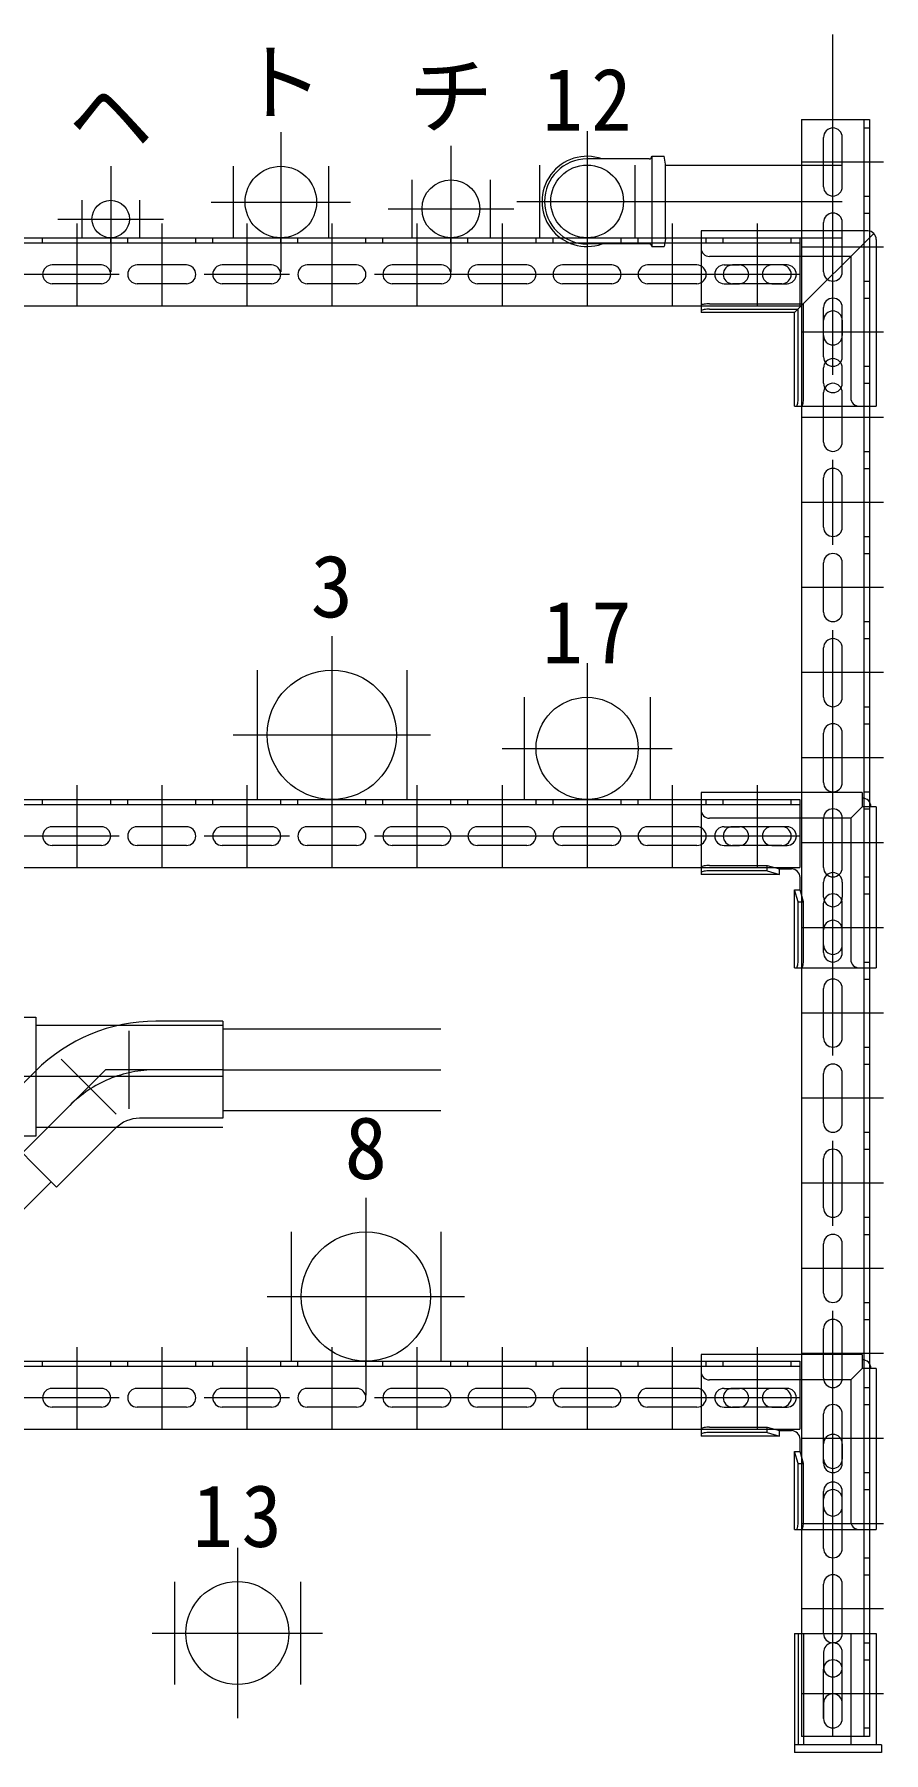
# Model space of a CAD drawing. Units: millimetres at full size, sheet at 1:50. Extents: x -29943 to 12787, y -4404 to 10657.
# Drawn here: x -3637 to -3138, y 650 to 1660 of the extents above; entities that cross this region are included whole.
import ezdxf
from ezdxf.enums import TextEntityAlignment as Align

# ---------------------------------------------------------------- set-up
doc = ezdxf.new("R2010")
doc.units = ezdxf.units.MM
doc.header["$LTSCALE"] = 50
doc.linetypes.add('CHAIN1', pattern=[8, 5, -1, 1, -1])
for name, color, linetype, lineweight in [('0-0_マルチ横', 3, 'Continuous', 9), ('0-1_接続金具', 7, 'Continuous', 18), ('0-3_マルチ縦', 3, 'Continuous', 9), ('0-F_文字', 7, 'Continuous', 9), ('1-2_3\u3000洗浄水移送配管', 7, 'Continuous', 9), ('1-4_5\u3000冷却水移送配管', 7, 'Continuous', 9), ('1-5_6\u3000冷却水返送配管', 7, 'Continuous', 9), ('1-7_8\u3000脱水ろ液移送配管', 7, 'Continuous', 9), ('1-9_10\u3000スチームドレン配管', 7, 'Continuous', 9), ('1-B_12\u3000ボイラースチーム配管', 3, 'Continuous', 9), ('1-C_13\u3000ボイラーブロー配管', 4, 'Continuous', 9), ('1-E_15\u3000ドレンピット移送配管1', 7, 'Continuous', 9), ('2-5_22\u3000スクリーン設備用', 4, 'Continuous', 9), ('2-6_23\u3000汚泥燃料設備用', 4, 'Continuous', 9), ('2-7_24\u3000排風機用', 4, 'Continuous', 9)]:
    doc.layers.add(name, color=color, linetype=linetype, lineweight=lineweight)
doc.styles.add('ＭＳ ゴシック', font='')
doc.styles.get('ＭＳ ゴシック').set_extended_font_data('MS Gothic')

msp = doc.modelspace()

# ---------------------------------------------------------------- linework, layer by layer
at = {"layer": '0-0_マルチ横', "color": 4, "linetype": 'CHAIN1'}
for p, q in [((-3612.07, 1548.76), (-3612.07, 1500.46)), ((-3562.07, 1548.76), (-3562.07, 1500.46)), ((-3512.07, 1548.76), (-3512.07, 1500.46)), ((-3462.07, 1548.76), (-3462.07, 1500.46)), ((-3412.07, 1548.76), (-3412.07, 1500.46)), ((-3362.07, 1548.76), (-3362.07, 1500.46)), ((-3312.07, 1548.76), (-3312.07, 1500.46)), ((-3262.07, 1548.76), (-3262.07, 1500.46)), ((-3212.07, 1548.76), (-3212.07, 1500.46)), ((-3187.07, 1518.96), (-3987.07, 1518.96)), ((-3612.07, 1218.76), (-3612.07, 1170.46)), ((-3562.07, 1218.76), (-3562.07, 1170.46)), ((-3512.07, 1218.76), (-3512.07, 1170.46)), ((-3462.07, 1218.76), (-3462.07, 1170.46)), ((-3412.07, 1218.76), (-3412.07, 1170.46)), ((-3362.07, 1218.76), (-3362.07, 1170.46)), ((-3312.07, 1218.76), (-3312.07, 1170.46)), ((-3262.07, 1218.76), (-3262.07, 1170.46)), ((-3212.07, 1218.76), (-3212.07, 1170.46)), ((-3187.07, 1188.96), (-3987.07, 1188.96)), ((-3612.07, 888.76), (-3612.07, 840.46)), ((-3562.07, 888.76), (-3562.07, 840.46)), ((-3512.07, 888.76), (-3512.07, 840.46)), ((-3462.07, 888.76), (-3462.07, 840.46)), ((-3412.07, 888.76), (-3412.07, 840.46)), ((-3362.07, 888.76), (-3362.07, 840.46)), ((-3312.07, 888.76), (-3312.07, 840.46)), ((-3262.07, 888.76), (-3262.07, 840.46)), ((-3212.07, 888.76), (-3212.07, 840.46)), ((-3187.07, 858.96), (-3987.07, 858.96))]:
    msp.add_line(p, q, dxfattribs=at)
at = {"layer": '0-0_マルチ横'}
for p, q in [((-3987.07, 1540.46), (-3187.07, 1540.46)), ((-3187.07, 1537.26), (-3987.07, 1537.26)), ((-3632.07, 1537.26), (-3632.07, 1540.46)), ((-3592.07, 1537.26), (-3592.07, 1540.46)), ((-3582.07, 1537.26), (-3582.07, 1540.46)), ((-3542.07, 1537.26), (-3542.07, 1540.46)), ((-3532.07, 1537.26), (-3532.07, 1540.46)), ((-3492.07, 1537.26), (-3492.07, 1540.46)), ((-3482.07, 1537.26), (-3482.07, 1540.46)), ((-3442.07, 1537.26), (-3442.07, 1540.46)), ((-3432.07, 1537.26), (-3432.07, 1540.46)), ((-3392.07, 1537.26), (-3392.07, 1540.46)), ((-3382.07, 1537.26), (-3382.07, 1540.46)), ((-3342.07, 1537.26), (-3342.07, 1540.46)), ((-3332.07, 1537.26), (-3332.07, 1540.46)), ((-3292.07, 1537.26), (-3292.07, 1540.46)), ((-3282.07, 1537.26), (-3282.07, 1540.46)), ((-3242.07, 1537.26), (-3242.07, 1540.46)), ((-3232.07, 1537.26), (-3232.07, 1540.46)), ((-3192.07, 1537.26), (-3192.07, 1540.46)), ((-3187.07, 1540.46), (-3187.07, 1500.46)), ((-3597.57, 1524.46), (-3626.57, 1524.46)), ((-3547.57, 1524.46), (-3576.57, 1524.46)), ((-3497.57, 1524.46), (-3526.57, 1524.46)), ((-3447.57, 1524.46), (-3476.57, 1524.46)), ((-3397.57, 1524.46), (-3426.57, 1524.46)), ((-3347.57, 1524.46), (-3376.57, 1524.46)), ((-3297.57, 1524.46), (-3326.57, 1524.46)), ((-3247.57, 1524.46), (-3276.57, 1524.46)), ((-3197.57, 1524.46), (-3226.57, 1524.46)), ((-3597.57, 1513.46), (-3626.57, 1513.46)), ((-3547.57, 1513.46), (-3576.57, 1513.46)), ((-3497.57, 1513.46), (-3526.57, 1513.46)), ((-3447.57, 1513.46), (-3476.57, 1513.46)), ((-3397.57, 1513.46), (-3426.57, 1513.46)), ((-3347.57, 1513.46), (-3376.57, 1513.46)), ((-3297.57, 1513.46), (-3326.57, 1513.46)), ((-3247.57, 1513.46), (-3276.57, 1513.46)), ((-3197.57, 1513.46), (-3226.57, 1513.46)), ((-3987.07, 1500.46), (-3187.07, 1500.46)), ((-3987.07, 1210.46), (-3187.07, 1210.46)), ((-3187.07, 1207.26), (-3987.07, 1207.26)), ((-3632.07, 1207.26), (-3632.07, 1210.46)), ((-3592.07, 1207.26), (-3592.07, 1210.46)), ((-3582.07, 1207.26), (-3582.07, 1210.46)), ((-3542.07, 1207.26), (-3542.07, 1210.46)), ((-3532.07, 1207.26), (-3532.07, 1210.46)), ((-3492.07, 1207.26), (-3492.07, 1210.46)), ((-3482.07, 1207.26), (-3482.07, 1210.46)), ((-3442.07, 1207.26), (-3442.07, 1210.46)), ((-3432.07, 1207.26), (-3432.07, 1210.46)), ((-3392.07, 1207.26), (-3392.07, 1210.46)), ((-3382.07, 1207.26), (-3382.07, 1210.46)), ((-3342.07, 1207.26), (-3342.07, 1210.46)), ((-3332.07, 1207.26), (-3332.07, 1210.46)), ((-3292.07, 1207.26), (-3292.07, 1210.46)), ((-3282.07, 1207.26), (-3282.07, 1210.46)), ((-3242.07, 1207.26), (-3242.07, 1210.46)), ((-3232.07, 1207.26), (-3232.07, 1210.46)), ((-3192.07, 1207.26), (-3192.07, 1210.46)), ((-3187.07, 1210.46), (-3187.07, 1170.46)), ((-3597.57, 1194.46), (-3626.57, 1194.46)), ((-3547.57, 1194.46), (-3576.57, 1194.46)), ((-3497.57, 1194.46), (-3526.57, 1194.46)), ((-3447.57, 1194.46), (-3476.57, 1194.46)), ((-3397.57, 1194.46), (-3426.57, 1194.46)), ((-3347.57, 1194.46), (-3376.57, 1194.46)), ((-3297.57, 1194.46), (-3326.57, 1194.46)), ((-3247.57, 1194.46), (-3276.57, 1194.46)), ((-3197.57, 1194.46), (-3226.57, 1194.46)), ((-3597.57, 1183.46), (-3626.57, 1183.46)), ((-3547.57, 1183.46), (-3576.57, 1183.46)), ((-3497.57, 1183.46), (-3526.57, 1183.46)), ((-3447.57, 1183.46), (-3476.57, 1183.46)), ((-3397.57, 1183.46), (-3426.57, 1183.46)), ((-3347.57, 1183.46), (-3376.57, 1183.46)), ((-3297.57, 1183.46), (-3326.57, 1183.46)), ((-3247.57, 1183.46), (-3276.57, 1183.46)), ((-3197.57, 1183.46), (-3226.57, 1183.46)), ((-3987.07, 1170.46), (-3187.07, 1170.46)), ((-3987.07, 880.46), (-3187.07, 880.46)), ((-3632.07, 877.26), (-3632.07, 880.46)), ((-3592.07, 877.26), (-3592.07, 880.46)), ((-3582.07, 877.26), (-3582.07, 880.46)), ((-3542.07, 877.26), (-3542.07, 880.46)), ((-3532.07, 877.26), (-3532.07, 880.46)), ((-3492.07, 877.26), (-3492.07, 880.46)), ((-3482.07, 877.26), (-3482.07, 880.46)), ((-3442.07, 877.26), (-3442.07, 880.46)), ((-3432.07, 877.26), (-3432.07, 880.46)), ((-3392.07, 877.26), (-3392.07, 880.46)), ((-3382.07, 877.26), (-3382.07, 880.46)), ((-3342.07, 877.26), (-3342.07, 880.46)), ((-3332.07, 877.26), (-3332.07, 880.46)), ((-3292.07, 877.26), (-3292.07, 880.46)), ((-3282.07, 877.26), (-3282.07, 880.46)), ((-3242.07, 877.26), (-3242.07, 880.46)), ((-3232.07, 877.26), (-3232.07, 880.46)), ((-3192.07, 877.26), (-3192.07, 880.46)), ((-3187.07, 880.46), (-3187.07, 840.46)), ((-3187.07, 877.26), (-3987.07, 877.26)), ((-3597.57, 864.46), (-3626.57, 864.46)), ((-3547.57, 864.46), (-3576.57, 864.46)), ((-3497.57, 864.46), (-3526.57, 864.46)), ((-3447.57, 864.46), (-3476.57, 864.46)), ((-3397.57, 864.46), (-3426.57, 864.46)), ((-3347.57, 864.46), (-3376.57, 864.46)), ((-3297.57, 864.46), (-3326.57, 864.46)), ((-3247.57, 864.46), (-3276.57, 864.46)), ((-3197.57, 864.46), (-3226.57, 864.46)), ((-3597.57, 853.46), (-3626.57, 853.46)), ((-3547.57, 853.46), (-3576.57, 853.46)), ((-3497.57, 853.46), (-3526.57, 853.46)), ((-3447.57, 853.46), (-3476.57, 853.46)), ((-3397.57, 853.46), (-3426.57, 853.46)), ((-3347.57, 853.46), (-3376.57, 853.46)), ((-3297.57, 853.46), (-3326.57, 853.46)), ((-3247.57, 853.46), (-3276.57, 853.46)), ((-3197.57, 853.46), (-3226.57, 853.46)), ((-3987.07, 840.46), (-3187.07, 840.46))]:
    msp.add_line(p, q, dxfattribs=at)
for centre, start, end in [((-3626.57, 1518.96), 90, 270), ((-3597.57, 1518.96), 270, 90), ((-3576.57, 1518.96), 90, 270), ((-3547.57, 1518.96), 270, 90), ((-3526.57, 1518.96), 90, 270), ((-3497.57, 1518.96), 270, 90), ((-3476.57, 1518.96), 90, 270), ((-3447.57, 1518.96), 270, 90), ((-3426.57, 1518.96), 90, 270), ((-3397.57, 1518.96), 270, 90), ((-3376.57, 1518.96), 90, 270), ((-3347.57, 1518.96), 270, 90), ((-3326.57, 1518.96), 90, 270), ((-3297.57, 1518.96), 270, 90), ((-3276.57, 1518.96), 90, 270), ((-3247.57, 1518.96), 270, 90), ((-3226.57, 1518.96), 90, 270), ((-3197.57, 1518.96), 270, 90), ((-3626.57, 1188.96), 90, 270), ((-3597.57, 1188.96), 270, 90), ((-3576.57, 1188.96), 90, 270), ((-3547.57, 1188.96), 270, 90), ((-3526.57, 1188.96), 90, 270), ((-3497.57, 1188.96), 270, 90), ((-3476.57, 1188.96), 90, 270), ((-3447.57, 1188.96), 270, 90), ((-3426.57, 1188.96), 90, 270), ((-3397.57, 1188.96), 270, 90), ((-3376.57, 1188.96), 90, 270), ((-3347.57, 1188.96), 270, 90), ((-3326.57, 1188.96), 90, 270), ((-3297.57, 1188.96), 270, 90), ((-3276.57, 1188.96), 90, 270), ((-3247.57, 1188.96), 270, 90), ((-3226.57, 1188.96), 90, 270), ((-3197.57, 1188.96), 270, 90), ((-3626.57, 858.96), 90, 270), ((-3597.57, 858.96), 270, 90), ((-3576.57, 858.96), 90, 270), ((-3547.57, 858.96), 270, 90), ((-3526.57, 858.96), 90, 270), ((-3497.57, 858.96), 270, 90), ((-3476.57, 858.96), 90, 270), ((-3447.57, 858.96), 270, 90), ((-3426.57, 858.96), 90, 270), ((-3397.57, 858.96), 270, 90), ((-3376.57, 858.96), 90, 270), ((-3347.57, 858.96), 270, 90), ((-3326.57, 858.96), 90, 270), ((-3297.57, 858.96), 270, 90), ((-3276.57, 858.96), 90, 270), ((-3247.57, 858.96), 270, 90), ((-3226.57, 858.96), 90, 270), ((-3197.57, 858.96), 270, 90)]:
    msp.add_arc(centre, 5.5, start, end, dxfattribs=at)
at = {"layer": '0-1_接続金具'}
for p, q in [((-3245.07, 1544.46), (-3245.07, 1496.46)), ((-3147.07, 1544.46), (-3245.07, 1544.46)), ((-3143.53, 1543), (-3190.07, 1496.46)), ((-3142.07, 1539.46), (-3142.07, 1441.46)), ((-3157.07, 1529.46), (-3240.07, 1529.46)), ((-3231.57, 1524.46), (-3222.57, 1524.46)), ((-3194.57, 1524.46), (-3203.57, 1524.46)), ((-3157.07, 1529.46), (-3157.07, 1446.46)), ((-3231.57, 1513.46), (-3222.57, 1513.46)), ((-3203.57, 1513.46), (-3194.57, 1513.46)), ((-3240.07, 1501.67), (-3184.86, 1501.67)), ((-3240.07, 1498.52), (-3188.01, 1498.52)), ((-3188.01, 1446.46), (-3188.01, 1498.52)), ((-3184.86, 1446.46), (-3184.86, 1501.67)), ((-3173.07, 1482.96), (-3173.07, 1491.96)), ((-3162.07, 1491.96), (-3162.07, 1482.96)), ((-3173.07, 1454.96), (-3173.07, 1463.96)), ((-3162.07, 1454.96), (-3162.07, 1463.96)), ((-3190.07, 1441.46), (-3142.07, 1441.46)), ((-3150.32, 1214.46), (-3245.07, 1214.46)), ((-3245.07, 1214.46), (-3245.07, 1166.46)), ((-3150.32, 1214.46), (-3150.32, 1206.21)), ((-3150.32, 1206.21), (-3157.07, 1199.46)), ((-3142.07, 1206.21), (-3150.32, 1206.21)), ((-3142.07, 1206.21), (-3142.07, 1111.46)), ((-3157.07, 1199.46), (-3240.07, 1199.46)), ((-3231.57, 1194.46), (-3222.57, 1194.46)), ((-3194.57, 1194.46), (-3203.57, 1194.46)), ((-3157.07, 1199.46), (-3157.07, 1116.46)), ((-3231.57, 1183.46), (-3222.57, 1183.46)), ((-3203.57, 1183.46), (-3194.57, 1183.46)), ((-3240.07, 1171.67), (-3206.14, 1171.67)), ((-3206.14, 1171.67), (-3199.07, 1169.62)), ((-3206.14, 1168.52), (-3206.14, 1171.67)), ((-3199.07, 1166.46), (-3245.07, 1166.46)), ((-3206.14, 1168.52), (-3240.07, 1168.52)), ((-3206.14, 1168.52), (-3199.07, 1166.46)), ((-3199.07, 1169.62), (-3191.92, 1169.62)), ((-3199.07, 1166.46), (-3199.07, 1169.62)), ((-3186.92, 1157.46), (-3186.92, 1164.62)), ((-3173.07, 1152.96), (-3173.07, 1161.96)), ((-3162.07, 1161.96), (-3162.07, 1152.96)), ((-3188.01, 1150.39), (-3190.07, 1157.46)), ((-3190.07, 1111.46), (-3190.07, 1157.46)), ((-3190.07, 1157.46), (-3186.92, 1157.46)), ((-3184.86, 1150.39), (-3186.92, 1157.46)), ((-3188.01, 1150.39), (-3184.86, 1150.39)), ((-3188.01, 1116.46), (-3188.01, 1150.39)), ((-3184.86, 1116.46), (-3184.86, 1150.39)), ((-3173.07, 1124.96), (-3173.07, 1133.96)), ((-3162.07, 1124.96), (-3162.07, 1133.96)), ((-3190.07, 1111.46), (-3142.07, 1111.46)), ((-3150.32, 884.46), (-3245.07, 884.46)), ((-3245.07, 884.46), (-3245.07, 836.46)), ((-3150.32, 884.46), (-3150.32, 876.21)), ((-3157.07, 869.46), (-3240.07, 869.46)), ((-3150.32, 876.21), (-3157.07, 869.46)), ((-3157.07, 869.46), (-3157.07, 786.46)), ((-3142.07, 876.21), (-3150.32, 876.21)), ((-3142.07, 876.21), (-3142.07, 781.46)), ((-3231.57, 864.46), (-3222.57, 864.46)), ((-3194.57, 864.46), (-3203.57, 864.46)), ((-3231.57, 853.46), (-3222.57, 853.46)), ((-3203.57, 853.46), (-3194.57, 853.46)), ((-3240.07, 841.67), (-3206.14, 841.67)), ((-3206.14, 838.52), (-3240.07, 838.52)), ((-3206.14, 841.67), (-3199.07, 839.62)), ((-3206.14, 838.52), (-3206.14, 841.67)), ((-3206.14, 838.52), (-3199.07, 836.46)), ((-3199.07, 839.62), (-3191.92, 839.62)), ((-3199.07, 836.46), (-3199.07, 839.62)), ((-3199.07, 836.46), (-3245.07, 836.46)), ((-3186.92, 827.46), (-3186.92, 834.62)), ((-3173.07, 822.96), (-3173.07, 831.96)), ((-3162.07, 831.96), (-3162.07, 822.96)), ((-3188.01, 820.39), (-3190.07, 827.46)), ((-3190.07, 781.46), (-3190.07, 827.46)), ((-3190.07, 827.46), (-3186.92, 827.46)), ((-3188.01, 820.39), (-3184.86, 820.39)), ((-3188.01, 786.46), (-3188.01, 820.39)), ((-3184.86, 820.39), (-3186.92, 827.46)), ((-3184.86, 786.46), (-3184.86, 820.39)), ((-3173.07, 794.96), (-3173.07, 803.96)), ((-3162.07, 794.96), (-3162.07, 803.96)), ((-3190.07, 781.46), (-3142.07, 781.46)), ((-3190.07, 720.46), (-3142.07, 720.46)), ((-3190.07, 720.46), (-3190.07, 650.46)), ((-3188.05, 720.46), (-3188.05, 654.96)), ((-3184.9, 720.46), (-3184.9, 654.96)), ((-3157.07, 720.46), (-3157.07, 654.96)), ((-3142.07, 720.46), (-3142.07, 654.96)), ((-3173.07, 709.46), (-3173.07, 700.46)), ((-3162.07, 700.46), (-3162.07, 709.46)), ((-3173.07, 679.46), (-3173.07, 670.46)), ((-3162.07, 670.46), (-3162.07, 679.46)), ((-3139.07, 654.96), (-3190.07, 654.96)), ((-3139.07, 650.46), (-3190.07, 650.46)), ((-3139.07, 654.96), (-3139.07, 650.46))]:
    msp.add_line(p, q, dxfattribs=at)
for points in [[(-3240.07, 1501.67), (-3240.94, 1501.66), (-3241.78, 1501.61), (-3242.57, 1501.54), (-3243.28, 1501.43), (-3243.9, 1501.31), (-3244.4, 1501.16), (-3244.77, 1501), (-3244.99, 1500.82), (-3245.07, 1500.64)], [(-3240.07, 1498.52), (-3240.94, 1498.51), (-3241.78, 1498.46), (-3242.57, 1498.38), (-3243.28, 1498.28), (-3243.9, 1498.15), (-3244.4, 1498.01), (-3244.77, 1497.84), (-3244.99, 1497.67), (-3245.07, 1497.49)], [(-3190.07, 1441.46), (-3190.07, 1496.46), (-3245.07, 1496.46)], [(-3189.04, 1441.46), (-3188.86, 1441.54), (-3188.69, 1441.77), (-3188.53, 1442.13), (-3188.38, 1442.63), (-3188.25, 1443.25), (-3188.15, 1443.96), (-3188.07, 1444.75), (-3188.03, 1445.6), (-3188.01, 1446.46)], [(-3185.89, 1441.46), (-3185.71, 1441.54), (-3185.54, 1441.77), (-3185.37, 1442.13), (-3185.23, 1442.63), (-3185.1, 1443.25), (-3185, 1443.96), (-3184.92, 1444.75), (-3184.88, 1445.6), (-3184.86, 1446.46)], [(-3240.07, 1171.67), (-3240.94, 1171.66), (-3241.78, 1171.61), (-3242.57, 1171.54), (-3243.28, 1171.43), (-3243.9, 1171.31), (-3244.4, 1171.16), (-3244.77, 1171), (-3244.99, 1170.82), (-3245.07, 1170.64)], [(-3240.07, 1168.52), (-3240.94, 1168.51), (-3241.78, 1168.46), (-3242.57, 1168.38), (-3243.28, 1168.28), (-3243.9, 1168.15), (-3244.4, 1168.01), (-3244.77, 1167.84), (-3244.99, 1167.67), (-3245.07, 1167.49)], [(-3189.04, 1111.46), (-3188.86, 1111.54), (-3188.69, 1111.77), (-3188.53, 1112.13), (-3188.38, 1112.63), (-3188.25, 1113.25), (-3188.15, 1113.96), (-3188.07, 1114.75), (-3188.03, 1115.6), (-3188.01, 1116.46)], [(-3185.89, 1111.46), (-3185.71, 1111.54), (-3185.54, 1111.77), (-3185.37, 1112.13), (-3185.23, 1112.63), (-3185.1, 1113.25), (-3185, 1113.96), (-3184.92, 1114.75), (-3184.88, 1115.6), (-3184.86, 1116.46)], [(-3240.07, 841.67), (-3240.94, 841.66), (-3241.78, 841.61), (-3242.57, 841.54), (-3243.28, 841.43), (-3243.9, 841.31), (-3244.4, 841.16), (-3244.77, 841), (-3244.99, 840.82), (-3245.07, 840.64)], [(-3240.07, 838.52), (-3240.94, 838.51), (-3241.78, 838.46), (-3242.57, 838.38), (-3243.28, 838.28), (-3243.9, 838.15), (-3244.4, 838.01), (-3244.77, 837.84), (-3244.99, 837.67), (-3245.07, 837.49)], [(-3189.04, 781.46), (-3188.86, 781.54), (-3188.69, 781.77), (-3188.53, 782.13), (-3188.38, 782.63), (-3188.25, 783.25), (-3188.15, 783.96), (-3188.07, 784.75), (-3188.03, 785.6), (-3188.01, 786.46)], [(-3185.89, 781.46), (-3185.71, 781.54), (-3185.54, 781.77), (-3185.37, 782.13), (-3185.23, 782.63), (-3185.1, 783.25), (-3185, 783.96), (-3184.92, 784.75), (-3184.88, 785.6), (-3184.86, 786.46)]]:
    msp.add_lwpolyline(points, dxfattribs=at)
for centre, radius, start, end in [((-3240.07, 1534.46), 5, 180, 270), ((-3147.07, 1539.46), 5, 0, 90), ((-3231.57, 1518.96), 5.5, 90, 270), ((-3222.57, 1518.96), 5.5, 270, 90), ((-3203.57, 1518.96), 5.5, 90, 270), ((-3194.57, 1518.96), 5.5, 270, 90), ((-3167.57, 1491.96), 5.5, 0, 180), ((-3167.57, 1482.96), 5.5, 180, 0), ((-3167.57, 1463.96), 5.5, 0, 180), ((-3167.57, 1454.96), 5.5, 180, 0), ((-3152.07, 1446.46), 5, 180, 270), ((-3240.07, 1204.46), 5, 180, 270), ((-3150.32, 1206.21), 5.05, 0, 90), ((-3231.57, 1188.96), 5.5, 90, 270), ((-3222.57, 1188.96), 5.5, 270, 90), ((-3203.57, 1188.96), 5.5, 90, 270), ((-3194.57, 1188.96), 5.5, 270, 90), ((-3191.92, 1164.62), 5, 0, 90), ((-3167.57, 1161.96), 5.5, 0, 180), ((-3167.57, 1152.96), 5.5, 180, 0), ((-3167.57, 1133.96), 5.5, 0, 180), ((-3167.57, 1124.96), 5.5, 180, 0), ((-3152.07, 1116.46), 5, 180, 270), ((-3150.32, 876.21), 5.05, 0, 90), ((-3240.07, 874.46), 5, 180, 270), ((-3231.57, 858.96), 5.5, 90, 270), ((-3222.57, 858.96), 5.5, 270, 90), ((-3203.57, 858.96), 5.5, 90, 270), ((-3194.57, 858.96), 5.5, 270, 90), ((-3191.92, 834.62), 5, 0, 90), ((-3167.57, 831.96), 5.5, 0, 180), ((-3167.57, 822.96), 5.5, 180, 0), ((-3167.57, 803.96), 5.5, 0, 180), ((-3167.57, 794.96), 5.5, 180, 0), ((-3152.07, 786.46), 5, 180, 270), ((-3167.57, 709.46), 5.5, 21.99946, 180), ((-3167.57, 709.46), 5.5, 0, 21.99946), ((-3167.57, 700.46), 5.5, 180, 0), ((-3167.57, 679.46), 5.5, 0, 180), ((-3167.57, 670.46), 5.5, 180, 0)]:
    msp.add_arc(centre, radius, start, end, dxfattribs=at)
at = {"layer": '0-3_マルチ縦', "color": 4, "linetype": 'CHAIN1'}
for p, q in [((-3167.57, 659.96), (-3167.57, 1659.96)), ((-3137.77, 1584.96), (-3186.07, 1584.96)), ((-3137.77, 1534.96), (-3186.07, 1534.96)), ((-3137.77, 1484.96), (-3186.07, 1484.96)), ((-3137.77, 1434.96), (-3186.07, 1434.96)), ((-3137.77, 1384.96), (-3186.07, 1384.96)), ((-3137.77, 1334.96), (-3186.07, 1334.96)), ((-3137.77, 1284.96), (-3186.07, 1284.96)), ((-3137.77, 1234.96), (-3186.07, 1234.96)), ((-3137.77, 1184.96), (-3186.07, 1184.96)), ((-3137.77, 1134.96), (-3186.07, 1134.96)), ((-3137.77, 1084.96), (-3186.07, 1084.96)), ((-3137.77, 1034.96), (-3186.07, 1034.96)), ((-3137.77, 984.96), (-3186.07, 984.96)), ((-3137.77, 934.96), (-3186.07, 934.96)), ((-3137.77, 884.96), (-3186.07, 884.96)), ((-3137.77, 834.96), (-3186.07, 834.96)), ((-3137.77, 784.96), (-3186.07, 784.96)), ((-3137.77, 734.96), (-3186.07, 734.96)), ((-3137.77, 684.96), (-3186.07, 684.96))]:
    msp.add_line(p, q, dxfattribs=at)
at = {"layer": '0-3_マルチ縦'}
for p, q in [((-3186.07, 1609.96), (-3146.07, 1609.96)), ((-3186.07, 1609.96), (-3186.07, 659.96)), ((-3149.27, 659.96), (-3149.27, 1609.96)), ((-3146.07, 1609.96), (-3146.07, 659.96)), ((-3173.07, 1570.46), (-3173.07, 1599.46)), ((-3162.07, 1570.46), (-3162.07, 1599.46)), ((-3149.27, 1604.96), (-3146.07, 1604.96)), ((-3149.27, 1564.96), (-3146.07, 1564.96)), ((-3149.27, 1554.96), (-3146.07, 1554.96)), ((-3173.07, 1520.46), (-3173.07, 1549.46)), ((-3162.07, 1520.46), (-3162.07, 1549.46)), ((-3149.27, 1514.96), (-3146.07, 1514.96)), ((-3149.27, 1504.96), (-3146.07, 1504.96)), ((-3173.07, 1470.46), (-3173.07, 1499.46)), ((-3162.07, 1470.46), (-3162.07, 1499.46)), ((-3149.27, 1464.96), (-3146.07, 1464.96)), ((-3149.27, 1454.96), (-3146.07, 1454.96)), ((-3173.07, 1420.46), (-3173.07, 1449.46)), ((-3162.07, 1420.46), (-3162.07, 1449.46)), ((-3149.27, 1414.96), (-3146.07, 1414.96)), ((-3149.27, 1404.96), (-3146.07, 1404.96)), ((-3173.07, 1370.46), (-3173.07, 1399.46)), ((-3162.07, 1370.46), (-3162.07, 1399.46)), ((-3149.27, 1364.96), (-3146.07, 1364.96)), ((-3149.27, 1354.96), (-3146.07, 1354.96)), ((-3173.07, 1320.46), (-3173.07, 1349.46)), ((-3162.07, 1320.46), (-3162.07, 1349.46)), ((-3149.27, 1314.96), (-3146.07, 1314.96)), ((-3149.27, 1304.96), (-3146.07, 1304.96)), ((-3173.07, 1270.46), (-3173.07, 1299.46)), ((-3162.07, 1270.46), (-3162.07, 1299.46)), ((-3149.27, 1264.96), (-3146.07, 1264.96)), ((-3149.27, 1254.96), (-3146.07, 1254.96)), ((-3173.07, 1220.46), (-3173.07, 1249.46)), ((-3162.07, 1220.46), (-3162.07, 1249.46)), ((-3149.27, 1214.96), (-3146.07, 1214.96)), ((-3149.27, 1204.96), (-3146.07, 1204.96)), ((-3173.07, 1170.46), (-3173.07, 1199.46)), ((-3162.07, 1170.46), (-3162.07, 1199.46)), ((-3149.27, 1164.96), (-3146.07, 1164.96)), ((-3149.27, 1154.96), (-3146.07, 1154.96)), ((-3173.07, 1120.46), (-3173.07, 1149.46)), ((-3162.07, 1120.46), (-3162.07, 1149.46)), ((-3149.27, 1114.96), (-3146.07, 1114.96)), ((-3149.27, 1104.96), (-3146.07, 1104.96)), ((-3173.07, 1070.46), (-3173.07, 1099.46)), ((-3162.07, 1070.46), (-3162.07, 1099.46)), ((-3149.27, 1064.96), (-3146.07, 1064.96)), ((-3149.27, 1054.96), (-3146.07, 1054.96)), ((-3173.07, 1020.46), (-3173.07, 1049.46)), ((-3162.07, 1020.46), (-3162.07, 1049.46)), ((-3149.27, 1014.96), (-3146.07, 1014.96)), ((-3173.07, 970.46), (-3173.07, 999.46)), ((-3162.07, 970.46), (-3162.07, 999.46)), ((-3149.27, 1004.96), (-3146.07, 1004.96)), ((-3149.27, 964.96), (-3146.07, 964.96)), ((-3173.07, 920.46), (-3173.07, 949.46)), ((-3162.07, 920.46), (-3162.07, 949.46)), ((-3149.27, 954.96), (-3146.07, 954.96)), ((-3149.27, 914.96), (-3146.07, 914.96)), ((-3173.07, 870.46), (-3173.07, 899.46)), ((-3162.07, 870.46), (-3162.07, 899.46)), ((-3149.27, 904.96), (-3146.07, 904.96)), ((-3149.27, 864.96), (-3146.07, 864.96)), ((-3173.07, 820.46), (-3173.07, 849.46)), ((-3162.07, 820.46), (-3162.07, 849.46)), ((-3149.27, 854.96), (-3146.07, 854.96)), ((-3149.27, 814.96), (-3146.07, 814.96)), ((-3173.07, 770.46), (-3173.07, 799.46)), ((-3162.07, 770.46), (-3162.07, 799.46)), ((-3149.27, 804.96), (-3146.07, 804.96)), ((-3149.27, 764.96), (-3146.07, 764.96)), ((-3173.07, 720.46), (-3173.07, 749.46)), ((-3162.07, 720.46), (-3162.07, 749.46)), ((-3149.27, 754.96), (-3146.07, 754.96)), ((-3149.27, 714.96), (-3146.07, 714.96)), ((-3173.07, 670.46), (-3173.07, 699.46)), ((-3162.07, 670.46), (-3162.07, 699.46)), ((-3149.27, 704.96), (-3146.07, 704.96)), ((-3146.07, 659.96), (-3186.07, 659.96)), ((-3149.27, 664.96), (-3146.07, 664.96))]:
    msp.add_line(p, q, dxfattribs=at)
for centre, start, end in [((-3167.57, 1599.46), 0, 180), ((-3167.57, 1570.46), 180, 0), ((-3167.57, 1549.46), 0, 180), ((-3167.57, 1520.46), 180, 0), ((-3167.57, 1499.46), 0, 180), ((-3167.57, 1470.46), 180, 0), ((-3167.57, 1449.46), 0, 180), ((-3167.57, 1420.46), 180, 0), ((-3167.57, 1399.46), 0, 180), ((-3167.57, 1370.46), 180, 0), ((-3167.57, 1349.46), 0, 180), ((-3167.57, 1320.46), 180, 0), ((-3167.57, 1299.46), 0, 180), ((-3167.57, 1270.46), 180, 0), ((-3167.57, 1249.46), 0, 180), ((-3167.57, 1220.46), 180, 0), ((-3167.57, 1199.46), 0, 180), ((-3167.57, 1170.46), 180, 0), ((-3167.57, 1149.46), 0, 180), ((-3167.57, 1120.46), 180, 0), ((-3167.57, 1099.46), 0, 180), ((-3167.57, 1070.46), 180, 0), ((-3167.57, 1049.46), 0, 180), ((-3167.57, 1020.46), 180, 0), ((-3167.57, 999.46), 0, 180), ((-3167.57, 970.46), 180, 0), ((-3167.57, 949.46), 0, 180), ((-3167.57, 920.46), 180, 0), ((-3167.57, 899.46), 0, 180), ((-3167.57, 870.46), 180, 0), ((-3167.57, 849.46), 0, 180), ((-3167.57, 820.46), 180, 0), ((-3167.57, 799.46), 0, 180), ((-3167.57, 770.46), 180, 0), ((-3167.57, 749.46), 0, 180), ((-3167.57, 720.46), 180, 0), ((-3167.57, 699.46), 0, 180), ((-3167.57, 670.46), 180, 0)]:
    msp.add_arc(centre, 5.5, start, end, dxfattribs=at)
at = {"layer": '1-2_3\u3000洗浄水移送配管', "color": 4, "linetype": 'CHAIN1'}
for p, q in [((-3462.07, 1306.46), (-3462.07, 1190.46)), ((-3520.07, 1248.46), (-3404.07, 1248.46))]:
    msp.add_line(p, q, dxfattribs=at)
at = {"layer": '1-2_3\u3000洗浄水移送配管'}
for p, q in [((-3506.07, 1286.46), (-3506.07, 1210.46)), ((-3418.07, 1286.46), (-3418.07, 1210.46))]:
    msp.add_line(p, q, dxfattribs=at)
at = {"layer": '1-2_3\u3000洗浄水移送配管', "color": 3}
msp.add_circle((-3462.07, 1248.46), 38, dxfattribs=at)
at = {"layer": '1-4_5\u3000冷却水移送配管', "color": 4, "linetype": 'CHAIN1'}
msp.add_line((-3626.07, 1047.64), (-3767.69, 1047.64), dxfattribs=at)
at = {"layer": '1-4_5\u3000冷却水移送配管', "lineweight": 18}
msp.add_lwpolyline([(-3697.07, 1082.64), (-3636.07, 1082.64), (-3636.07, 1012.64), (-3697.07, 1012.64)], dxfattribs=at)
at = {"layer": '1-5_6\u3000冷却水返送配管', "color": 3}
for p, q in [((-3526.19, 1077.64), (-3636.07, 1077.64)), ((-3526.19, 1017.64), (-3636.07, 1017.64))]:
    msp.add_line(p, q, dxfattribs=at)
at = {"layer": '1-5_6\u3000冷却水返送配管', "color": 4, "linetype": 'CHAIN1'}
msp.add_line((-3526.19, 1047.64), (-3636.07, 1047.64), dxfattribs=at)
at = {"layer": '1-7_8\u3000脱水ろ液移送配管', "color": 4, "linetype": 'CHAIN1'}
for p, q in [((-3442.07, 976.46), (-3442.07, 860.46)), ((-3500.07, 918.46), (-3384.07, 918.46))]:
    msp.add_line(p, q, dxfattribs=at)
at = {"layer": '1-7_8\u3000脱水ろ液移送配管'}
for p, q in [((-3486.07, 956.46), (-3486.07, 880.46)), ((-3398.07, 956.46), (-3398.07, 880.46))]:
    msp.add_line(p, q, dxfattribs=at)
at = {"layer": '1-7_8\u3000脱水ろ液移送配管', "color": 3}
msp.add_circle((-3442.07, 918.46), 38, dxfattribs=at)
at = {"layer": '1-9_10\u3000スチームドレン配管', "color": 2, "lineweight": 18}
for p, q in [((-3581.19, 1028.78), (-3581.19, 1074.51)), ((-3621.26, 1057.91), (-3588.92, 1025.58))]:
    msp.add_line(p, q, dxfattribs=at)
at = {"layer": '1-9_10\u3000スチームドレン配管', "lineweight": 18}
for p, q in [((-3526.19, 1080.14), (-3565.57, 1080.14)), ((-3664.13, 1023.01), (-3636.28, 1050.85)), ((-3623.83, 982.7), (-3664.13, 1023.01)), ((-3623.83, 982.7), (-3589.24, 1017.29))]:
    msp.add_line(p, q, dxfattribs=at)
at = {"layer": '1-9_10\u3000スチームドレン配管', "color": 3}
for p, q in [((-3526.19, 1075.64), (-3398.07, 1075.64)), ((-3526.19, 1027.64), (-3398.07, 1027.64)), ((-3657.11, 955.78), (-3627.01, 985.88))]:
    msp.add_line(p, q, dxfattribs=at)
at = {"layer": '1-9_10\u3000スチームドレン配管', "color": 4, "linetype": 'CHAIN1'}
for p, q in [((-3643.98, 1002.85), (-3595.19, 1051.64)), ((-3526.19, 1051.64), (-3595.19, 1051.64)), ((-3526.19, 1051.64), (-3398.07, 1051.64))]:
    msp.add_line(p, q, dxfattribs=at)
at = {"layer": '1-9_10\u3000スチームドレン配管', "lineweight": 18}
msp.add_lwpolyline([(-3526.19, 1080.14), (-3526.19, 1023.14), (-3575.1, 1023.14)], dxfattribs=at)
for centre, radius in [((-3565.57, 980.14), 100), ((-3575.1, 1003.14), 20)]:
    msp.add_arc(centre, radius, 90, 135, dxfattribs=at)
at = {"layer": '1-9_10\u3000スチームドレン配管', "color": 4, "linetype": 'CHAIN1'}
msp.add_arc((-3565.57, 980.14), 71.5, 90, 135, dxfattribs=at)
at = {"layer": '1-B_12\u3000ボイラースチーム配管', "color": 4, "linetype": 'CHAIN1'}
for p, q in [((-3312.07, 1603.16), (-3312.07, 1520.46)), ((-3312.07, 1593.31), (-3312.07, 1530.31)), ((-3353.42, 1561.81), (-3270.72, 1561.81)), ((-3343.57, 1561.81), (-3261.07, 1561.81)), ((-3266.07, 1561.81), (-3162.07, 1561.81))]:
    msp.add_line(p, q, dxfattribs=at)
at = {"layer": '1-B_12\u3000ボイラースチーム配管'}
for p, q in [((-3275.57, 1586.81), (-3312.07, 1586.81)), ((-3274.07, 1588.31), (-3266.71, 1588.31)), ((-3266.07, 1583.76), (-3266.71, 1588.31)), ((-3266.07, 1539.86), (-3266.07, 1583.76)), ((-3266.07, 1583.16), (-3162.07, 1583.16)), ((-3275.57, 1536.81), (-3312.07, 1536.81)), ((-3266.07, 1539.86), (-3266.71, 1535.31)), ((-3266.07, 1540.46), (-3162.07, 1540.46))]:
    msp.add_line(p, q, dxfattribs=at)
at = {"layer": '1-B_12\u3000ボイラースチーム配管', "color": 7}
for p, q in [((-3340.07, 1583.16), (-3340.07, 1540.46)), ((-3284.07, 1583.16), (-3284.07, 1540.46))]:
    msp.add_line(p, q, dxfattribs=at)
at = {"layer": '1-B_12\u3000ボイラースチーム配管'}
msp.add_lwpolyline([(-3274.07, 1588.31), (-3274.07, 1535.31), (-3266.71, 1535.31)], dxfattribs=at)
msp.add_circle((-3312.07, 1561.81), 21.35, dxfattribs=at)
for centre, radius, start, end in [((-3312.07, 1561.81), 26.5, 70.62996, 289.37004), ((-3312.07, 1561.81), 25, 90, 270), ((-3275.57, 1588.31), 1.5, 270, 0), ((-3275.57, 1535.31), 1.5, 0, 90)]:
    msp.add_arc(centre, radius, start, end, dxfattribs=at)
at = {"layer": '1-C_13\u3000ボイラーブロー配管', "linetype": 'CHAIN1'}
for p, q in [((-3517.61, 770.71), (-3517.61, 670.71)), ((-3567.61, 720.71), (-3467.61, 720.71))]:
    msp.add_line(p, q, dxfattribs=at)
at = {"layer": '1-C_13\u3000ボイラーブロー配管', "color": 7}
for p, q in [((-3554.61, 750.71), (-3554.61, 690.46)), ((-3480.61, 750.71), (-3480.61, 690.46))]:
    msp.add_line(p, q, dxfattribs=at)
at = {"layer": '1-C_13\u3000ボイラーブロー配管', "color": 3}
msp.add_circle((-3517.61, 720.71), 30.25, dxfattribs=at)
at = {"layer": '1-E_15\u3000ドレンピット移送配管1', "color": 4, "linetype": 'CHAIN1'}
for p, q in [((-3312.07, 1290.46), (-3312.07, 1190.46)), ((-3362.07, 1240.46), (-3262.07, 1240.46))]:
    msp.add_line(p, q, dxfattribs=at)
at = {"layer": '1-E_15\u3000ドレンピット移送配管1'}
for p, q in [((-3349.07, 1270.46), (-3349.07, 1210.46)), ((-3275.07, 1270.46), (-3275.07, 1210.46))]:
    msp.add_line(p, q, dxfattribs=at)
at = {"layer": '1-E_15\u3000ドレンピット移送配管1', "color": 3}
msp.add_circle((-3312.07, 1240.46), 30, dxfattribs=at)
at = {"layer": '2-5_22\u3000スクリーン設備用', "linetype": 'CHAIN1'}
for p, q in [((-3592.07, 1582.46), (-3592.07, 1520.46)), ((-3623.07, 1551.46), (-3561.07, 1551.46))]:
    msp.add_line(p, q, dxfattribs=at)
at = {"layer": '2-5_22\u3000スクリーン設備用', "color": 7}
for p, q in [((-3609.07, 1562.46), (-3609.07, 1540.46)), ((-3575.07, 1562.46), (-3575.07, 1540.46))]:
    msp.add_line(p, q, dxfattribs=at)
at = {"layer": '2-5_22\u3000スクリーン設備用', "color": 3}
msp.add_circle((-3592.07, 1551.46), 11, dxfattribs=at)
at = {"layer": '2-6_23\u3000汚泥燃料設備用', "linetype": 'CHAIN1'}
for p, q in [((-3492.07, 1602.46), (-3492.07, 1520.46)), ((-3533.07, 1561.46), (-3451.07, 1561.46))]:
    msp.add_line(p, q, dxfattribs=at)
at = {"layer": '2-6_23\u3000汚泥燃料設備用', "color": 7}
for p, q in [((-3520.07, 1582.46), (-3520.07, 1540.46)), ((-3464.07, 1582.46), (-3464.07, 1540.46))]:
    msp.add_line(p, q, dxfattribs=at)
at = {"layer": '2-6_23\u3000汚泥燃料設備用', "color": 3}
msp.add_circle((-3492.07, 1561.46), 21, dxfattribs=at)
at = {"layer": '2-7_24\u3000排風機用', "linetype": 'CHAIN1'}
for p, q in [((-3392.07, 1594.46), (-3392.07, 1520.46)), ((-3429.07, 1557.46), (-3355.07, 1557.46))]:
    msp.add_line(p, q, dxfattribs=at)
at = {"layer": '2-7_24\u3000排風機用', "color": 7}
for p, q in [((-3415.07, 1574.46), (-3415.07, 1540.46)), ((-3369.07, 1574.46), (-3369.07, 1540.46))]:
    msp.add_line(p, q, dxfattribs=at)
at = {"layer": '2-7_24\u3000排風機用', "color": 3}
msp.add_circle((-3392.07, 1557.46), 17, dxfattribs=at)

# ---------------------------------------------------------------- texts
at = {"layer": '0-F_文字', "style": 'ＭＳ ゴシック'}
for s, p in [('ト', (-3517.07, 1602.46)), ('チ', (-3417.07, 1594.46)), ('ヘ', (-3617.07, 1582.46)), ('3', (-3474.57, 1306.46)), ('8', (-3454.57, 976.46)), ('8', (-3454.57, 976.46))]:
    msp.add_text(s, height=36.66, dxfattribs=at).set_placement(p, align=Align.BOTTOM_LEFT)
at = {"layer": '0-F_文字', "char_height": 36.66, "attachment_point": 7, "style": 'ＭＳ ゴシック'}
for s, insert in [('\\T1.21;\\W0.95;12', (-3338.32, 1603.46)), ('\\T1.21;\\W0.95;17', (-3338.32, 1290.46)), ('\\T1.21;\\W0.95;13', (-3543.86, 770.71))]:
    msp.add_mtext(s, dxfattribs=dict(at, insert=insert))

doc.saveas('drawing.dxf')
